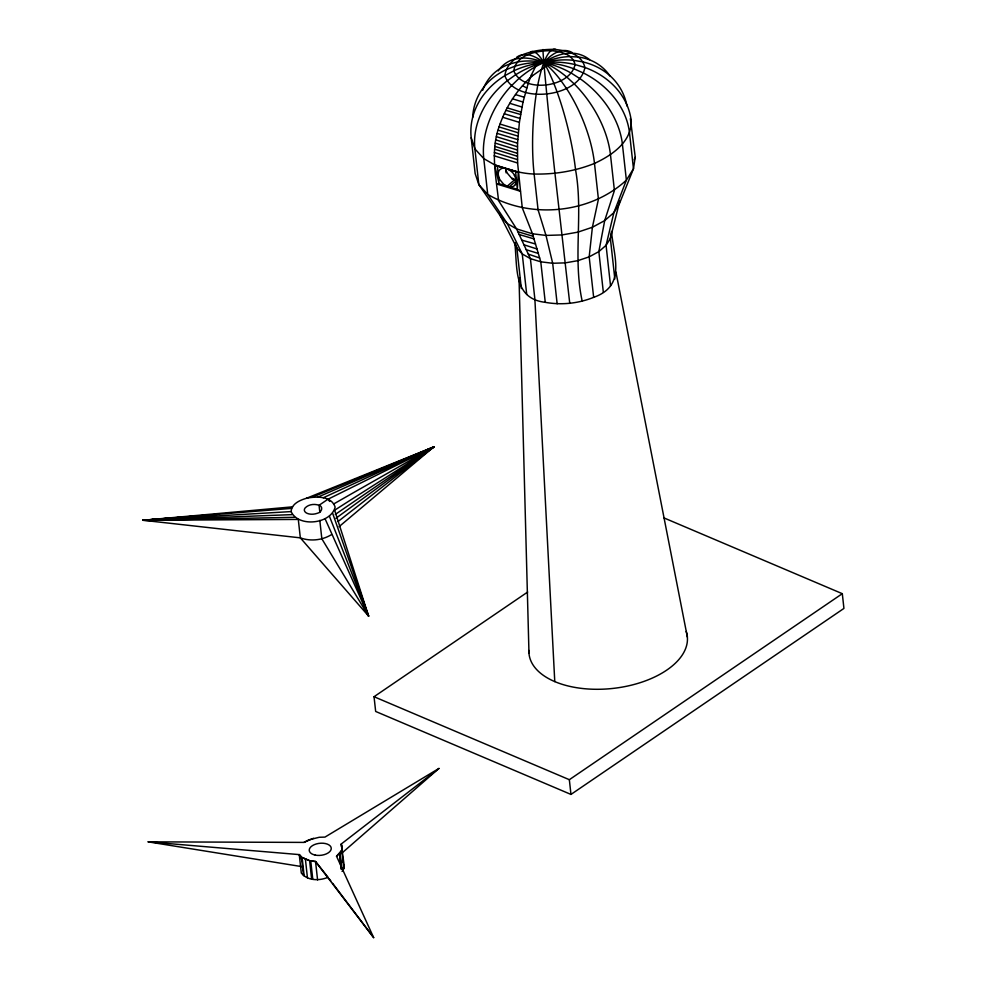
<?xml version="1.0" encoding="UTF-8"?>
<svg xmlns="http://www.w3.org/2000/svg" width="987" height="987" viewBox="0 0 987 987"><rect width="100%" height="100%" fill="white"/><g stroke="black" fill="none" stroke-linecap="round" stroke-linejoin="round"><path stroke-width="1.48" d="M611.434 231.427C614.272 258.569 625.832 285.971 593.656 297.358C578.37 303.502 561.467 305.291 545.256 302.33L540.777 261.814L532.474 233.783L522.271 207.862L517.595 162.991L517.546 143.177L519.396 122.388L523.011 102.031L528.144 83.513L531.179 75.345L532.807 75.505L547.933 64.932L543.849 62.588L537.903 61.873L531.327 75.061L532.462 75.74C516.978 89.398 505.517 107.361 499.04 126.928C490.428 150.789 495.893 176.254 498.546 200.595L516.546 228.898L530.401 258.643L534.88 299.147L554.768 681.598M306.451 498.287C316.025 496.251 331.447 495.77 335.136 507.071C330.978 524.097 298.419 527.712 291.128 511.587C291.486 503.802 299.974 500.15 306.451 498.287L433.848 446.877L339.022 526.7M342.07 871.435L343.797 868.659L341.773 850.251L342.255 847.056L341.243 844.021L438.931 768.441L324.97 837.099L319.233 837.272L308.956 839.826M343.797 868.659L344.179 865.13M519.754 277.668L519.113 281.887L528.983 653.332M611.224 232.833L610.373 238.459L614.839 278.963M619.799 200.892L610.373 238.459L606.067 245.331L598.85 251.611L589.177 256.854L577.728 260.691L565.28 262.875L552.683 263.27L540.777 261.814L530.401 258.643L522.246 253.943L516.88 248.058L500.446 216.079L478.843 184.631L475.154 173.576L471.206 137.81A80.478 67.4 -4.8 0 1 504.826 75.678C507.91 54.223 535.349 49.301 553.411 49.35A80.478 18.358 -87.5 0 1 555.817 49.387M630.372 118.613L635.246 157.13L633.469 168.752L619.355 203.865L613.889 212.624L604.698 220.595L592.397 227.257L577.839 232.155L562.01 234.931L545.984 235.424L532.474 233.783L516.546 228.898L507.281 223.568L500.446 216.079L499.496 213.241M341.749 868.609L340.034 853.027L341.773 850.251L342.205 847.414M634.172 159.931L635.246 157.13M304.156 875.938L302.133 857.53L310.14 860.861L315.544 861.528L373.678 937.65L336.53 856.222L341.773 850.251M515.498 184.507C510.612 190.972 502.728 182.607 496.72 184.001L520.445 191.268L517.336 189.331L509.304 186.864L516.719 180.424L511.945 178.968M338.862 854.372L339.454 853.693L341.169 869.276M342.057 852.941L438.931 768.441M471.206 137.81L474.895 148.877L483.778 158.611L494.598 164.841L499.126 183.804L497.386 165.693M557.149 303.774L552.683 263.27L545.984 235.424L538.063 209.787L534.115 174.033A80.478 18.358 -87.5 0 1 536.274 93.79L537.853 84.697A80.478 18.358 -87.5 0 1 550.968 50.682C560.172 51.361 572.781 54.001 575.051 64.55C570.276 87.781 522.752 93.592 513.783 70.842C516.152 54.421 537.15 50.645 550.968 50.682L553.411 49.35C565.44 50.226 581.911 53.68 584.872 67.461A80.478 67.4 -4.8 0 1 631.298 121.376C631.224 142.387 611.582 155.477 594.482 163.423C575.322 171.133 554.731 174.502 534.115 174.033C520.433 173.515 507.367 169.394 494.598 164.841L518.323 172.108L517.336 189.331L515.547 171.257M514.622 179.782L507.145 186.272L503.617 184.15L499.99 179.819A10.919 7.18 49 0 1 498.978 170.726C503.049 164.866 512.105 171.319 497.14 165.902M338.047 521.518L433.848 446.877L312.114 497.288M336.53 856.222L337.764 855.322M335.95 518.249L433.848 446.877L317.839 497.115M335.272 514.437L433.848 446.877L323.255 497.781M426.248 452.046L433.848 446.877L327.968 499.225L319.06 505.282C314.421 503.617 308.388 504.308 304.983 508.108A8.846 4.836 -6.3 0 0 307.204 513.376A8.846 4.836 -6.3 0 0 317.222 513.314C321.38 512.808 323.995 506.787 319.06 505.282L319.85 512.364M663.992 517.928L842.306 593.68L843.934 608.424L570.967 794.424L375.665 711.454L374.036 696.723L527.663 592.04M374.036 696.723L569.339 779.693L842.306 593.68M335.173 509.86L433.848 446.877L427.174 450.59M302.145 866.672L148.161 841.849L303.984 842.404L307.882 840.282M333.581 504.024L433.848 446.877M331.435 534.658C322.268 540.284 310.449 541.567 300.332 537.853L143.066 520.272L292.596 506.837M303.984 842.404L313.582 838.271M148.161 841.849L299.271 854.606L301.306 873.026C307.599 880.984 319.43 880.935 328.066 877.295L315.544 861.528L310.745 860.935L312.78 879.355M291.621 508.391L143.066 520.272L155.366 520.815M172.269 518.002L143.066 520.272L298.296 519.433L300.332 537.853L368.583 616.085L334.642 510.267M176.87 517.644L183.014 517.163M189.171 516.694L193.773 516.324M201.459 515.732L206.073 515.374M213.747 514.77L216.832 514.535M161.362 518.928L143.066 520.272L294.595 517.299M164.41 518.693L172.034 518.138M178.129 517.682L182.706 517.348M161.486 519.125L143.066 520.272L150.727 520.112M169.159 518.644L172.231 518.459M291.128 511.587L143.066 520.272L150.74 519.927M156.884 519.643L161.486 519.433M292.152 514.622L143.066 520.272L150.752 520.063M516.719 180.424L511.093 177.66L507.454 173.33A10.919 7.18 49 0 1 505.763 168.419M521.79 240.149L535.497 243.974M505.961 110.322L520.618 114.48M519.162 234.524L533.979 238.879M504.308 113.789L520.013 118.44M498.151 130.198L518.027 136.107M517.854 231.711L533.227 236.325M497.275 133.442L517.78 139.636M515.522 94.592L524.208 97.244M512.487 98.811L523.011 102.031M509.823 103.314L522 107.052M507.158 107.83L521 112.062M502.642 117.256L519.396 122.388M499.04 126.928L518.237 132.813M496.399 136.699L517.546 143.177M494.758 146.384L517.336 153.293M494.154 155.81L517.595 162.991M526.256 249.736L538.297 253.425M545.256 302.33C513.067 298.53 517.583 267.859 514.807 242.864M500.101 124.078L518.582 129.741M494.364 152.491L517.496 159.635M494.586 149.173L517.41 156.267M495.301 143.127L517.398 150.024M495.856 139.883L517.472 146.742M523.949 244.788L536.977 248.971M515.35 171.417C499.138 166.396 512.204 169.382 514.486 175.415M528.304 254.128L539.642 257.977M300.739 858.715L299.271 854.606L301.714 857.284L309.61 860.701L311.645 879.121M522.555 85.746L526.774 87.991M299.271 854.606L301.442 856.987L303.478 875.407M327.968 499.225L329.683 501.445M328.979 878.492L330.805 880.91M332.631 883.328L373.678 937.65M332.693 513.388L368.583 616.085L321.836 538.791L319.813 520.371M325.007 518.619L368.583 616.085L360.736 594.593M329.411 516.238L368.583 616.085M515.091 242.703L516.88 248.058L521.346 288.562M615.913 271.943L687.371 637.071M610.546 285.848L606.067 245.331L613.889 212.624L626.375 180.14L633.469 168.752L629.521 132.986A80.478 64.871 21.1 0 0 583.983 73.26L574.372 68.991A80.478 64.871 21.1 0 0 514.461 66.388L505.702 69.867A80.478 64.871 21.1 0 0 472.674 117.478M603.316 292.127L598.85 251.611L604.698 220.595L614.42 190.516L610.472 154.749A80.478 46.994 55.7 0 0 574.459 84.142L567.081 77.319A80.478 46.994 55.7 0 0 521.753 58.06L515.239 58.986A80.478 46.994 55.7 0 0 498.25 70.904M593.656 297.358L589.177 256.854L592.397 227.257L598.43 199.177L594.482 163.423A80.478 32.892 66.7 0 0 566.464 88.472L560.961 80.638A80.478 32.892 66.7 0 0 527.872 54.754L523.233 54.655A80.478 32.892 66.7 0 0 516.583 57.345M582.207 301.208C572.645 257.632 583.49 213.34 575.544 169.776A80.478 16.532 75.8 0 0 556.989 91.655L553.719 83.068A80.478 16.532 75.8 0 0 535.114 52.311L532.696 51.472A80.478 16.532 75.8 0 0 530.587 51.978M569.758 303.391L554.953 173.391A80.478 0.938 84.1 0 1 546.699 93.469L545.836 84.45A80.478 0.938 84.1 0 1 542.998 50.929L542.986 49.671A80.478 0.938 84.1 0 1 543.121 49.769M526.725 294.459L522.246 253.943L507.281 223.568L487.726 194.377L478.843 184.631L474.895 148.877A80.478 65.352 -31.2 0 1 506.664 81.205L515.189 75.061A80.478 65.352 -31.2 0 1 573.632 60.318L583.021 61.934A80.478 65.352 -31.2 0 1 626.967 105.979M505.603 168.37L506.097 172.848M569.339 779.693L570.967 794.424M344.229 865.821L341.243 844.021L341.551 846.846M342.02 851.102L342.341 853.928M342.958 859.591L343.279 862.428M339.812 853.373L341.539 868.955M315.544 861.528L317.58 879.935M305.427 859.418L307.45 877.838M686.212 631.483A79.614 43.477 -6.3 0 1 614.445 688.247A79.614 43.477 -6.3 0 1 528.909 650.495M610.028 76.048A80.478 58.85 -52 0 0 578.579 57.061L570.239 56.58A80.478 58.85 -52 0 0 518.594 78.8L511.106 86.079A80.478 58.85 -52 0 0 483.778 158.611L487.726 194.377C530.105 219.435 590.164 213.784 626.375 180.14L622.427 144.373A80.478 57.9 41.2 0 0 580.43 78.96L571.658 73.346A80.478 57.9 41.2 0 0 517.176 62.033L509.255 64.18A80.478 57.9 41.2 0 0 482.668 90.298M572.053 52.484A80.478 34.52 -78.3 0 0 563.256 50.547L558.506 51.608A80.478 34.52 -78.3 0 0 543.849 62.588A80.478 48.326 -67 0 1 565.07 53.619L571.831 53.175A80.478 48.326 -67 0 1 589.572 59.627M514.437 175.452A10.919 7.18 49 0 1 515.448 184.557M584.872 67.461C579.776 97.639 515.448 105.041 504.826 75.678L513.783 70.842A80.478 67.4 -4.8 0 1 575.051 64.55L584.872 67.461M315.198 855.087A11.054 6.033 -6.3 0 0 331.25 848.178A11.054 6.033 -6.3 0 0 314.31 844.662A11.054 6.033 -6.3 0 0 315.198 855.087"/></g></svg>
